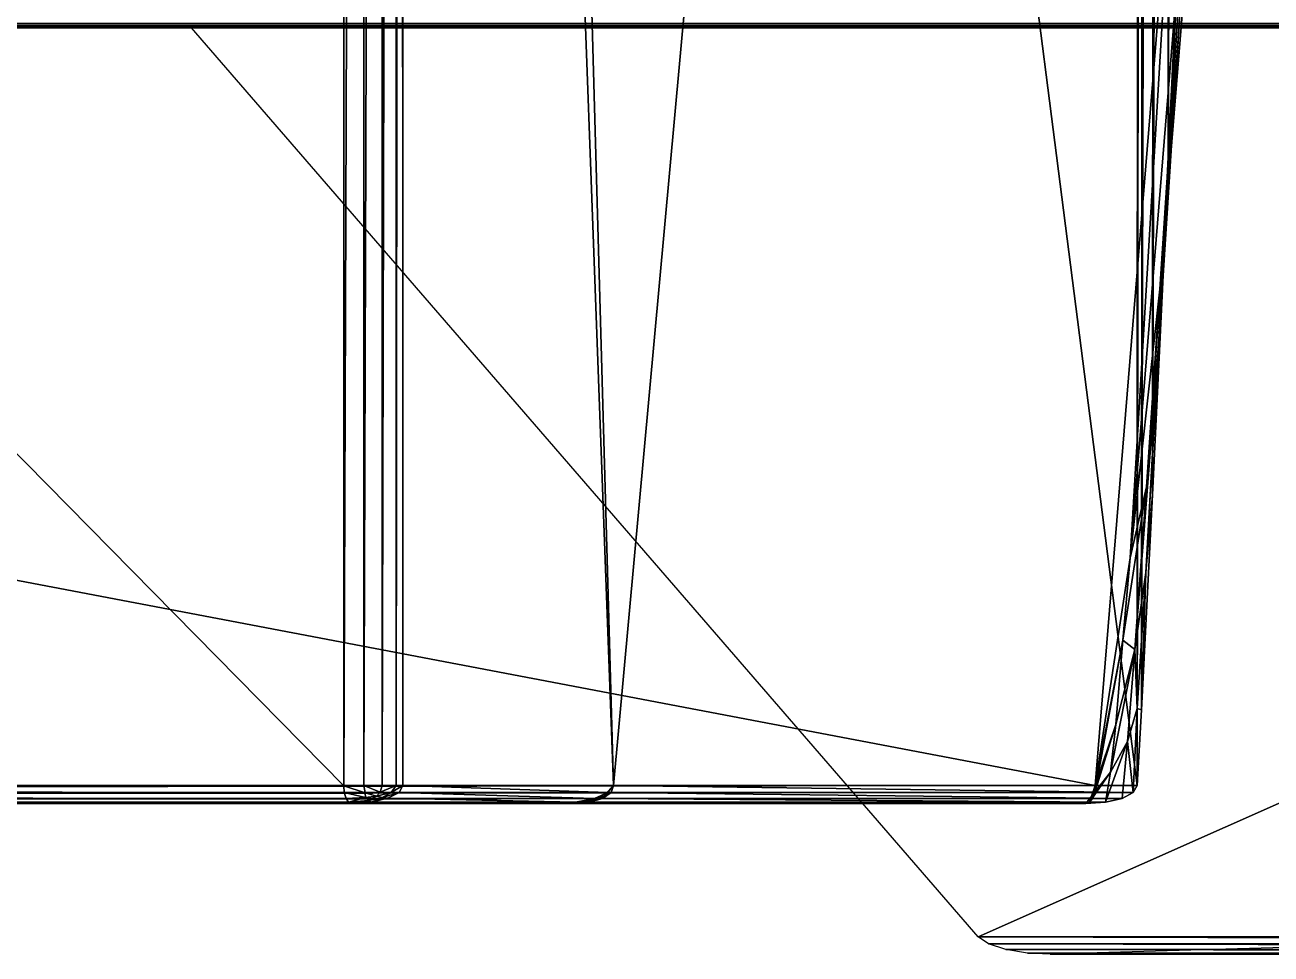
# Model space of a CAD drawing. Extents: x -2.99 to 2.93, y -1.11 to 1.11.
# Drawn here: x -2.425 to -2.2972, y -1.1095 to -1.0142 of the extents above; entities that cross this region are included whole.
import ezdxf

# ---------------------------------------------------------------- set-up
doc = ezdxf.new("R2010")
doc.units = 0
doc.header["$MEASUREMENT"] = 0
doc.layers.get('0').update_dxf_attribs({"linetype": 'CONTINUOUS'})

msp = doc.modelspace()

# ---------------------------------------------------------------- linework, layer by layer
for points in [[(-2.38621, -1.09221, 0.5306), (-2.38637, -0.50299, 0.47456), (-2.38637, -0.31604, 0.47456)], [(-2.36464, -1.09221, 0.57617), (-2.38621, -1.09221, 0.5306), (-2.38637, -0.31604, 0.47456)], [(-2.31077, -0.50308, 0.68921), (-2.36464, -1.09221, 0.57617), (-2.38637, -0.31604, 0.47456)], [(-2.38637, -0.50299, 0.47456), (-2.38692, -1.09221, 0.52997), (-2.38702, -0.50347, 0.47396)], [(-2.38692, -1.09221, 0.52997), (-2.38702, -0.50347, 0.47396), (-2.38637, -0.50299, 0.47456)], [(-2.38637, -0.50299, 0.47456), (-2.38621, -1.09221, 0.5306), (-2.38692, -1.09221, 0.52997)], [(-2.38692, -1.09221, 0.52997), (-2.38637, -0.50299, 0.47456), (-2.38621, -1.09221, 0.5306)], [(-2.36464, -1.09221, 0.57617), (-2.38621, -1.09221, 0.5306), (-2.38637, -0.50299, 0.47456)], [(-2.31093, -1.09221, 0.68922), (-2.36464, -1.09221, 0.57617), (-2.38637, -0.50299, 0.47456)], [(-2.31077, -0.50308, 0.68921), (-2.31093, -1.09221, 0.68922), (-2.38637, -0.50299, 0.47456)], [(-2.31077, -0.50308, 0.68921), (-2.31093, -1.09221, 0.68922), (-2.36464, -1.09221, 0.57617)], [(-2.31093, -1.09221, 0.68922), (-2.31077, -0.50308, 0.68921), (-2.3102, -0.50351, 0.68995)], [(-2.3102, -0.50351, 0.68995), (-2.31093, -1.09221, 0.68922), (-2.31077, -0.50308, 0.68921)], [(-2.39023, -0.50451, 0.47331), (-2.39021, -1.09221, 0.52922), (-2.39229, -1.09222, 0.52921)], [(-2.39023, -0.50451, 0.47331), (-2.39229, -1.09222, 0.52921), (-2.39229, -0.50492, 0.47334)], [(-2.39229, -1.09222, 0.52921), (-2.39229, -0.50492, 0.47334), (-2.39023, -0.50451, 0.47331)], [(-2.39229, -1.09222, 0.52921), (-2.39023, -0.50451, 0.47331), (-2.39021, -1.09221, 0.52922)], [(-2.38838, -0.504, 0.47353), (-2.39021, -1.09221, 0.52922), (-2.39023, -0.50451, 0.47331)], [(-2.39021, -1.09221, 0.52922), (-2.39023, -0.50451, 0.47331), (-2.38838, -0.504, 0.47353)], [(-2.38838, -0.504, 0.47353), (-2.38833, -1.09221, 0.52948), (-2.39021, -1.09221, 0.52922)], [(-2.39021, -1.09221, 0.52922), (-2.38838, -0.504, 0.47353), (-2.38833, -1.09221, 0.52948)], [(-2.38702, -0.50347, 0.47396), (-2.38833, -1.09221, 0.52948), (-2.38838, -0.504, 0.47353)], [(-2.38833, -1.09221, 0.52948), (-2.38838, -0.504, 0.47353), (-2.38702, -0.50347, 0.47396)], [(-2.38702, -0.50347, 0.47396), (-2.38692, -1.09221, 0.52997), (-2.38833, -1.09221, 0.52948)], [(-2.38833, -1.09221, 0.52948), (-2.38702, -0.50347, 0.47396), (-2.38692, -1.09221, 0.52997)], [(-2.31093, -1.09221, 0.68922), (-2.3102, -0.50351, 0.68995), (-2.31048, -1.08445, 0.68958)], [(-2.3102, -0.50351, 0.68995), (-2.31048, -1.08445, 0.68958), (-2.31093, -1.09221, 0.68922)], [(-2.31048, -1.08445, 0.68958), (-2.3102, -0.50351, 0.68995), (-2.30908, -0.50401, 0.69074)], [(-2.30908, -0.50401, 0.69074), (-2.31048, -1.08445, 0.68958), (-2.3102, -0.50351, 0.68995)], [(-2.31048, -1.08445, 0.68958), (-2.30908, -0.50401, 0.69074), (-2.30936, -1.06238, 0.69024)], [(-2.30908, -0.50401, 0.69074), (-2.30936, -1.06238, 0.69024), (-2.31048, -1.08445, 0.68958)], [(-2.30936, -1.06238, 0.69024), (-2.30908, -0.50401, 0.69074), (-2.30757, -0.50451, 0.69146)], [(-2.30757, -0.50451, 0.69146), (-2.30936, -1.06238, 0.69024), (-2.30908, -0.50401, 0.69074)], [(-2.30936, -1.06238, 0.69024), (-2.30757, -0.50451, 0.69146), (-2.30775, -1.02933, 0.69109)], [(-2.30757, -0.50451, 0.69146), (-2.30775, -1.02933, 0.69109), (-2.30936, -1.06238, 0.69024)], [(-2.30775, -1.02933, 0.69109), (-2.30757, -0.50451, 0.69146), (-2.3059, -0.50493, 0.69201)], [(-2.3059, -0.50493, 0.69201), (-2.30775, -1.02933, 0.69109), (-2.30757, -0.50451, 0.69146)], [(-2.97038, -0.50492, 0.51032), (-2.39229, -0.50492, 0.47334), (-2.39229, -1.09222, 0.52921)], [(-2.97038, -0.50492, 0.51032), (-2.39229, -1.09222, 0.52921), (-2.97038, -1.09222, 0.56619)], [(-2.97038, -1.09222, 0.56619), (-2.97038, -0.50492, 0.51032), (-2.39229, -0.50492, 0.47334)], [(-2.97038, -1.09222, 0.56619), (-2.39229, -0.50492, 0.47334), (-2.39229, -1.09222, 0.52921)], [(-2.30775, -1.02933, 0.69109), (-2.3059, -0.50493, 0.69201), (-2.3059, -0.99035, 0.69201)], [(-2.3059, -0.50493, 0.69201), (-2.3059, -0.99035, 0.69201), (-2.30775, -1.02933, 0.69109)], [(-2.3059, -0.99035, 0.69201), (-2.30659, -1.01374, 0.69196), (-2.30863, -1.04577, 0.69118)], [(-2.3059, -0.99035, 0.69201), (-2.30863, -1.04577, 0.69118), (-2.30775, -1.02933, 0.69109)], [(-2.3059, -0.99035, 0.69201), (-2.30659, -1.01374, 0.69196), (-2.30863, -1.04577, 0.69118)], [(-2.3059, -0.99035, 0.69201), (-2.30863, -1.04577, 0.69118), (-2.30775, -1.02933, 0.69109)], [(-2.30659, -1.01374, 0.69196), (-2.30453, -0.99132, 0.69286), (-2.3086, -1.04131, 0.69181)], [(-2.3086, -1.04131, 0.69181), (-2.30453, -0.99132, 0.69286), (-2.30535, -0.99182, 0.69321)], [(-2.30535, -0.99182, 0.69321), (-2.3086, -1.04131, 0.69181), (-2.30453, -0.99132, 0.69286)], [(-2.30453, -0.99132, 0.69286), (-2.3086, -1.04131, 0.69181), (-2.30659, -1.01374, 0.69196)], [(-2.30706, -0.99224, 0.69343), (-2.84046, -0.99223, 0.73297), (-2.98037, -1.09221, 0.73509)], [(-2.84046, -0.99223, 0.73297), (-2.98037, -1.09221, 0.73509), (-2.31523, -1.09221, 0.69132)], [(-2.30706, -0.99224, 0.69343), (-2.98037, -1.09221, 0.73509), (-2.31523, -1.09221, 0.69132)], [(-2.84046, -0.99223, 0.73297), (-2.31523, -1.09221, 0.69132), (-2.30706, -0.99224, 0.69343)], [(-2.31164, -1.06886, 0.69159), (-2.30706, -0.99224, 0.69343), (-2.31523, -1.09221, 0.69132)], [(-2.30706, -0.99224, 0.69343), (-2.31523, -1.09221, 0.69132), (-2.31164, -1.06886, 0.69159)], [(-2.3086, -1.04131, 0.69181), (-2.30535, -0.99182, 0.69321), (-2.31164, -1.06886, 0.69159)], [(-2.31164, -1.06886, 0.69159), (-2.30535, -0.99182, 0.69321), (-2.30706, -0.99224, 0.69343)], [(-2.30706, -0.99224, 0.69343), (-2.31164, -1.06886, 0.69159), (-2.30535, -0.99182, 0.69321)], [(-2.30535, -0.99182, 0.69321), (-2.31164, -1.06886, 0.69159), (-2.3086, -1.04131, 0.69181)], [(-2.92885, -1.01445, 1.40212), (-0.90827, -1.01445, 1.31081), (-0.90819, -1.0143, 1.31182)], [(-2.92885, -1.01445, 1.40212), (-0.90819, -1.0143, 1.31182), (-2.92685, -1.0143, 1.40304)], [(-2.92685, -1.0143, 1.40304), (-0.90819, -1.0143, 1.31182), (-0.90811, -1.01407, 1.31282)], [(-2.92685, -1.0143, 1.40304), (-0.90811, -1.01407, 1.31282), (-2.9238, -1.01407, 1.40391)], [(-2.30659, -1.01374, 0.69196), (-2.3086, -1.04131, 0.69181), (-2.30999, -1.06159, 0.69125)], [(-2.30659, -1.01374, 0.69196), (-2.30999, -1.06159, 0.69125), (-2.30863, -1.04577, 0.69118)], [(-2.30659, -1.01374, 0.69196), (-2.3086, -1.04131, 0.69181), (-2.30999, -1.06159, 0.69125)], [(-2.30659, -1.01374, 0.69196), (-2.30999, -1.06159, 0.69125), (-2.30863, -1.04577, 0.69118)], [(-2.92948, -1.0145, 1.40127), (-0.90834, -1.0145, 1.30994), (-0.90827, -1.01445, 1.31081)], [(-2.92948, -1.0145, 1.40127), (-0.90827, -1.01445, 1.31081), (-2.92885, -1.01445, 1.40212)], [(-2.11732, -1.0145, 1.14324), (-2.32725, -1.10771, 0.72333), (-2.4079, -1.0145, 0.72966)], [(-2.11732, -1.0145, 1.14324), (-2.32725, -1.10771, 0.72333), (-2.4079, -1.0145, 0.72966)], [(-2.11732, -1.0145, 1.14324), (-2.09159, -1.10768, 1.07932), (-2.32725, -1.10771, 0.72333)], [(-2.11732, -1.0145, 1.14324), (-2.09159, -1.10768, 1.07932), (-2.32725, -1.10771, 0.72333)], [(-2.30775, -1.02933, 0.69109), (-2.30863, -1.04577, 0.69118), (-2.31006, -1.07037, 0.69048)], [(-2.30775, -1.02933, 0.69109), (-2.31006, -1.07037, 0.69048), (-2.30936, -1.06238, 0.69024)], [(-2.30775, -1.02933, 0.69109), (-2.30863, -1.04577, 0.69118), (-2.31006, -1.07037, 0.69048)], [(-2.30775, -1.02933, 0.69109), (-2.31006, -1.07037, 0.69048), (-2.30936, -1.06238, 0.69024)], [(-2.31164, -1.06886, 0.69159), (-2.30999, -1.06159, 0.69125), (-2.3086, -1.04131, 0.69181)], [(-2.31164, -1.06886, 0.69159), (-2.30999, -1.06159, 0.69125), (-2.3086, -1.04131, 0.69181)], [(-2.30863, -1.04577, 0.69118), (-2.30999, -1.06159, 0.69125), (-2.31117, -1.07826, 0.69066)], [(-2.30863, -1.04577, 0.69118), (-2.31117, -1.07826, 0.69066), (-2.31006, -1.07037, 0.69048)], [(-2.30863, -1.04577, 0.69118), (-2.30999, -1.06159, 0.69125), (-2.31117, -1.07826, 0.69066)], [(-2.30863, -1.04577, 0.69118), (-2.31117, -1.07826, 0.69066), (-2.31006, -1.07037, 0.69048)], [(-2.31164, -1.06886, 0.69159), (-2.3124, -1.07729, 0.69121), (-2.30999, -1.06159, 0.69125)], [(-2.3124, -1.07729, 0.69121), (-2.31117, -1.07826, 0.69066), (-2.30999, -1.06159, 0.69125)], [(-2.31164, -1.06886, 0.69159), (-2.3124, -1.07729, 0.69121), (-2.30999, -1.06159, 0.69125)], [(-2.3124, -1.07729, 0.69121), (-2.31117, -1.07826, 0.69066), (-2.30999, -1.06159, 0.69125)], [(-2.31048, -1.08445, 0.68958), (-2.30936, -1.06238, 0.69024), (-2.31006, -1.07037, 0.69048)], [(-2.31048, -1.08445, 0.68958), (-2.30936, -1.06238, 0.69024), (-2.31006, -1.07037, 0.69048)], [(-2.31523, -1.09221, 0.69132), (-2.3124, -1.07729, 0.69121), (-2.31164, -1.06886, 0.69159)], [(-2.31523, -1.09221, 0.69132), (-2.3124, -1.07729, 0.69121), (-2.31164, -1.06886, 0.69159)], [(-2.31093, -1.08431, 0.68985), (-2.31006, -1.07037, 0.69048), (-2.31117, -1.07826, 0.69066)], [(-2.31093, -1.08431, 0.68985), (-2.31006, -1.07037, 0.69048), (-2.31117, -1.07826, 0.69066)], [(-2.31048, -1.08445, 0.68958), (-2.31006, -1.07037, 0.69048), (-2.31093, -1.08431, 0.68985)], [(-2.31048, -1.08445, 0.68958), (-2.31006, -1.07037, 0.69048), (-2.31093, -1.08431, 0.68985)], [(-2.31523, -1.09221, 0.69132), (-2.31529, -1.09292, 0.69117), (-2.3124, -1.07729, 0.69121)], [(-2.31529, -1.09292, 0.69117), (-2.31313, -1.08594, 0.69075), (-2.3124, -1.07729, 0.69121)], [(-2.31523, -1.09221, 0.69132), (-2.31529, -1.09292, 0.69117), (-2.3124, -1.07729, 0.69121)], [(-2.31529, -1.09292, 0.69117), (-2.31313, -1.08594, 0.69075), (-2.3124, -1.07729, 0.69121)], [(-2.31368, -1.09084, 0.69013), (-2.31193, -1.0877, 0.69001), (-2.31117, -1.07826, 0.69066)], [(-2.31368, -1.09084, 0.69013), (-2.31117, -1.07826, 0.69066), (-2.31313, -1.08594, 0.69075)], [(-2.31368, -1.09084, 0.69013), (-2.31193, -1.0877, 0.69001), (-2.31117, -1.07826, 0.69066)], [(-2.31368, -1.09084, 0.69013), (-2.31117, -1.07826, 0.69066), (-2.31313, -1.08594, 0.69075)], [(-2.3124, -1.07729, 0.69121), (-2.31313, -1.08594, 0.69075), (-2.31117, -1.07826, 0.69066)], [(-2.3124, -1.07729, 0.69121), (-2.31313, -1.08594, 0.69075), (-2.31117, -1.07826, 0.69066)], [(-2.31093, -1.08431, 0.68985), (-2.31117, -1.07826, 0.69066), (-2.31193, -1.0877, 0.69001)], [(-2.31093, -1.08431, 0.68985), (-2.31117, -1.07826, 0.69066), (-2.31193, -1.0877, 0.69001)], [(-2.31133, -1.09292, 0.68925), (-2.31093, -1.08431, 0.68985), (-2.31193, -1.0877, 0.69001)], [(-2.31133, -1.09292, 0.68925), (-2.31093, -1.08431, 0.68985), (-2.31193, -1.0877, 0.69001)], [(-2.31093, -1.09221, 0.68922), (-2.31093, -1.08431, 0.68985), (-2.31133, -1.09292, 0.68925)], [(-2.31093, -1.09221, 0.68922), (-2.31093, -1.08431, 0.68985), (-2.31133, -1.09292, 0.68925)], [(-2.31093, -1.09221, 0.68922), (-2.31048, -1.08445, 0.68958), (-2.31093, -1.08431, 0.68985)], [(-2.31093, -1.09221, 0.68922), (-2.31048, -1.08445, 0.68958), (-2.31093, -1.08431, 0.68985)], [(-2.31582, -1.09392, 0.69022), (-2.31368, -1.09084, 0.69013), (-2.31313, -1.08594, 0.69075)], [(-2.31582, -1.09392, 0.69022), (-2.31313, -1.08594, 0.69075), (-2.3155, -1.09352, 0.69078)], [(-2.31582, -1.09392, 0.69022), (-2.31368, -1.09084, 0.69013), (-2.31313, -1.08594, 0.69075)], [(-2.31582, -1.09392, 0.69022), (-2.31313, -1.08594, 0.69075), (-2.3155, -1.09352, 0.69078)], [(-2.31529, -1.09292, 0.69117), (-2.3155, -1.09352, 0.69078), (-2.31313, -1.08594, 0.69075)], [(-2.31529, -1.09292, 0.69117), (-2.3155, -1.09352, 0.69078), (-2.31313, -1.08594, 0.69075)], [(-2.31418, -1.09392, 0.68944), (-2.31247, -1.09352, 0.68933), (-2.31193, -1.0877, 0.69001)], [(-2.31418, -1.09392, 0.68944), (-2.31193, -1.0877, 0.69001), (-2.31368, -1.09084, 0.69013)], [(-2.31418, -1.09392, 0.68944), (-2.31247, -1.09352, 0.68933), (-2.31193, -1.0877, 0.69001)], [(-2.31418, -1.09392, 0.68944), (-2.31193, -1.0877, 0.69001), (-2.31368, -1.09084, 0.69013)], [(-2.31133, -1.09292, 0.68925), (-2.31193, -1.0877, 0.69001), (-2.31247, -1.09352, 0.68933)], [(-2.31133, -1.09292, 0.68925), (-2.31193, -1.0877, 0.69001), (-2.31247, -1.09352, 0.68933)], [(-2.3162, -1.09406, 0.68956), (-2.31418, -1.09392, 0.68944), (-2.31368, -1.09084, 0.69013)], [(-2.3162, -1.09406, 0.68956), (-2.31368, -1.09084, 0.69013), (-2.31582, -1.09392, 0.69022)], [(-2.3162, -1.09406, 0.68956), (-2.31418, -1.09392, 0.68944), (-2.31368, -1.09084, 0.69013)], [(-2.3162, -1.09406, 0.68956), (-2.31368, -1.09084, 0.69013), (-2.31582, -1.09392, 0.69022)], [(-2.31523, -1.09221, 0.69132), (-2.98037, -1.09221, 0.73509), (-2.98088, -1.09292, 0.73493)], [(-2.31523, -1.09221, 0.69132), (-2.98088, -1.09292, 0.73493), (-2.31529, -1.09292, 0.69117)], [(-2.31523, -1.09221, 0.69132), (-2.98037, -1.09221, 0.73509), (-2.98088, -1.09292, 0.73493)], [(-2.31523, -1.09221, 0.69132), (-2.98088, -1.09292, 0.73493), (-2.31529, -1.09292, 0.69117)], [(-2.39223, -1.09292, 0.52941), (-2.97036, -1.09292, 0.56639), (-2.97038, -1.09222, 0.56619)], [(-2.39223, -1.09292, 0.52941), (-2.97038, -1.09222, 0.56619), (-2.39229, -1.09222, 0.52921)], [(-2.39223, -1.09292, 0.52941), (-2.97036, -1.09292, 0.56639), (-2.97038, -1.09222, 0.56619)], [(-2.39223, -1.09292, 0.52941), (-2.97038, -1.09222, 0.56619), (-2.39229, -1.09222, 0.52921)], [(-2.39229, -1.09222, 0.52921), (-2.39021, -1.09221, 0.52922), (-2.39009, -1.09294, 0.52944)], [(-2.39229, -1.09222, 0.52921), (-2.39021, -1.09221, 0.52922), (-2.39009, -1.09294, 0.52944)], [(-2.39229, -1.09222, 0.52921), (-2.39009, -1.09294, 0.52944), (-2.39223, -1.09292, 0.52941)], [(-2.39229, -1.09222, 0.52921), (-2.39009, -1.09294, 0.52944), (-2.39223, -1.09292, 0.52941)], [(-2.39021, -1.09221, 0.52922), (-2.38833, -1.09221, 0.52948), (-2.38855, -1.0929, 0.52965)], [(-2.39021, -1.09221, 0.52922), (-2.38855, -1.0929, 0.52965), (-2.39009, -1.09294, 0.52944)], [(-2.39021, -1.09221, 0.52922), (-2.38833, -1.09221, 0.52948), (-2.38855, -1.0929, 0.52965)], [(-2.39021, -1.09221, 0.52922), (-2.38855, -1.0929, 0.52965), (-2.39009, -1.09294, 0.52944)], [(-2.38692, -1.09221, 0.52997), (-2.38741, -1.09293, 0.53005), (-2.38855, -1.0929, 0.52965)], [(-2.38692, -1.09221, 0.52997), (-2.38855, -1.0929, 0.52965), (-2.38833, -1.09221, 0.52948)], [(-2.38692, -1.09221, 0.52997), (-2.38741, -1.09293, 0.53005), (-2.38855, -1.0929, 0.52965)], [(-2.38692, -1.09221, 0.52997), (-2.38855, -1.0929, 0.52965), (-2.38833, -1.09221, 0.52948)], [(-2.38621, -1.09221, 0.5306), (-2.38661, -1.09291, 0.53069), (-2.38741, -1.09293, 0.53005)], [(-2.38621, -1.09221, 0.5306), (-2.38741, -1.09293, 0.53005), (-2.38692, -1.09221, 0.52997)], [(-2.38621, -1.09221, 0.5306), (-2.38661, -1.09291, 0.53069), (-2.38741, -1.09293, 0.53005)], [(-2.38621, -1.09221, 0.5306), (-2.38741, -1.09293, 0.53005), (-2.38692, -1.09221, 0.52997)], [(-2.36522, -1.09292, 0.57581), (-2.38661, -1.09291, 0.53069), (-2.38621, -1.09221, 0.5306)], [(-2.36522, -1.09292, 0.57581), (-2.38661, -1.09291, 0.53069), (-2.38621, -1.09221, 0.5306)], [(-2.36522, -1.09292, 0.57581), (-2.38621, -1.09221, 0.5306), (-2.36464, -1.09221, 0.57617)], [(-2.36522, -1.09292, 0.57581), (-2.38621, -1.09221, 0.5306), (-2.36464, -1.09221, 0.57617)], [(-2.36464, -1.09221, 0.57617), (-2.36485, -1.09292, 0.5766), (-2.36562, -1.09332, 0.57624)], [(-2.36464, -1.09221, 0.57617), (-2.36562, -1.09332, 0.57624), (-2.36522, -1.09292, 0.57581)], [(-2.36464, -1.09221, 0.57617), (-2.36485, -1.09292, 0.5766), (-2.36562, -1.09332, 0.57624)], [(-2.36464, -1.09221, 0.57617), (-2.36562, -1.09332, 0.57624), (-2.36522, -1.09292, 0.57581)], [(-2.31133, -1.09292, 0.68925), (-2.36485, -1.09292, 0.5766), (-2.36464, -1.09221, 0.57617)], [(-2.31133, -1.09292, 0.68925), (-2.36485, -1.09292, 0.5766), (-2.36464, -1.09221, 0.57617)], [(-2.31133, -1.09292, 0.68925), (-2.36464, -1.09221, 0.57617), (-2.31093, -1.09221, 0.68922)], [(-2.31133, -1.09292, 0.68925), (-2.36464, -1.09221, 0.57617), (-2.31093, -1.09221, 0.68922)], [(-2.3155, -1.09352, 0.69078), (-2.9816, -1.09352, 0.73455), (-2.98243, -1.09392, 0.73401)], [(-2.3155, -1.09352, 0.69078), (-2.98243, -1.09392, 0.73401), (-2.31582, -1.09392, 0.69022)], [(-2.3155, -1.09352, 0.69078), (-2.9816, -1.09352, 0.73455), (-2.98243, -1.09392, 0.73401)], [(-2.3155, -1.09352, 0.69078), (-2.98243, -1.09392, 0.73401), (-2.31582, -1.09392, 0.69022)], [(-2.31529, -1.09292, 0.69117), (-2.98088, -1.09292, 0.73493), (-2.9816, -1.09352, 0.73455)], [(-2.31529, -1.09292, 0.69117), (-2.9816, -1.09352, 0.73455), (-2.3155, -1.09352, 0.69078)], [(-2.31529, -1.09292, 0.69117), (-2.98088, -1.09292, 0.73493), (-2.9816, -1.09352, 0.73455)], [(-2.31529, -1.09292, 0.69117), (-2.9816, -1.09352, 0.73455), (-2.3155, -1.09352, 0.69078)], [(-2.39205, -1.09352, 0.52984), (-2.97035, -1.09352, 0.56683), (-2.97036, -1.09292, 0.56639)], [(-2.39205, -1.09352, 0.52984), (-2.97036, -1.09292, 0.56639), (-2.39223, -1.09292, 0.52941)], [(-2.39205, -1.09352, 0.52984), (-2.97035, -1.09352, 0.56683), (-2.97036, -1.09292, 0.56639)], [(-2.39205, -1.09352, 0.52984), (-2.97036, -1.09292, 0.56639), (-2.39223, -1.09292, 0.52941)], [(-2.39179, -1.09392, 0.53043), (-2.97036, -1.09392, 0.56744), (-2.97035, -1.09352, 0.56683)], [(-2.39179, -1.09392, 0.53043), (-2.97036, -1.09392, 0.56744), (-2.97035, -1.09352, 0.56683)], [(-2.39179, -1.09392, 0.53043), (-2.97035, -1.09352, 0.56683), (-2.39205, -1.09352, 0.52984)], [(-2.39179, -1.09392, 0.53043), (-2.97035, -1.09352, 0.56683), (-2.39205, -1.09352, 0.52984)], [(-2.39223, -1.09292, 0.52941), (-2.39009, -1.09294, 0.52944), (-2.39005, -1.09342, 0.52979)], [(-2.39223, -1.09292, 0.52941), (-2.39005, -1.09342, 0.52979), (-2.39205, -1.09352, 0.52984)], [(-2.39223, -1.09292, 0.52941), (-2.39009, -1.09294, 0.52944), (-2.39005, -1.09342, 0.52979)], [(-2.39223, -1.09292, 0.52941), (-2.39005, -1.09342, 0.52979), (-2.39205, -1.09352, 0.52984)], [(-2.39179, -1.09392, 0.53043), (-2.39205, -1.09352, 0.52984), (-2.39005, -1.09342, 0.52979)], [(-2.39179, -1.09392, 0.53043), (-2.39205, -1.09352, 0.52984), (-2.39005, -1.09342, 0.52979)], [(-2.39179, -1.09392, 0.53043), (-2.39005, -1.09342, 0.52979), (-2.38973, -1.09375, 0.53027)], [(-2.39179, -1.09392, 0.53043), (-2.39005, -1.09342, 0.52979), (-2.38973, -1.09375, 0.53027)], [(-2.39009, -1.09294, 0.52944), (-2.38855, -1.0929, 0.52965), (-2.38891, -1.09328, 0.52985)], [(-2.39009, -1.09294, 0.52944), (-2.38855, -1.0929, 0.52965), (-2.38891, -1.09328, 0.52985)], [(-2.39009, -1.09294, 0.52944), (-2.38891, -1.09328, 0.52985), (-2.39005, -1.09342, 0.52979)], [(-2.39009, -1.09294, 0.52944), (-2.38891, -1.09328, 0.52985), (-2.39005, -1.09342, 0.52979)], [(-2.38973, -1.09375, 0.53027), (-2.39005, -1.09342, 0.52979), (-2.38891, -1.09328, 0.52985)], [(-2.38973, -1.09375, 0.53027), (-2.39005, -1.09342, 0.52979), (-2.38891, -1.09328, 0.52985)], [(-2.38973, -1.09375, 0.53027), (-2.38891, -1.09328, 0.52985), (-2.38832, -1.09342, 0.53019)], [(-2.38973, -1.09375, 0.53027), (-2.38891, -1.09328, 0.52985), (-2.38832, -1.09342, 0.53019)], [(-2.38946, -1.09392, 0.53096), (-2.38973, -1.09375, 0.53027), (-2.38832, -1.09342, 0.53019)], [(-2.38946, -1.09392, 0.53096), (-2.38973, -1.09375, 0.53027), (-2.38832, -1.09342, 0.53019)], [(-2.38946, -1.09392, 0.53096), (-2.38832, -1.09342, 0.53019), (-2.38775, -1.09351, 0.53082)], [(-2.38946, -1.09392, 0.53096), (-2.38832, -1.09342, 0.53019), (-2.38775, -1.09351, 0.53082)], [(-2.36852, -1.09392, 0.57507), (-2.38946, -1.09392, 0.53096), (-2.38775, -1.09351, 0.53082)], [(-2.36852, -1.09392, 0.57507), (-2.38946, -1.09392, 0.53096), (-2.38775, -1.09351, 0.53082)], [(-2.38741, -1.09293, 0.53005), (-2.38891, -1.09328, 0.52985), (-2.38855, -1.0929, 0.52965)], [(-2.38741, -1.09293, 0.53005), (-2.38891, -1.09328, 0.52985), (-2.38855, -1.0929, 0.52965)], [(-2.38741, -1.09293, 0.53005), (-2.38832, -1.09342, 0.53019), (-2.38891, -1.09328, 0.52985)], [(-2.38741, -1.09293, 0.53005), (-2.38832, -1.09342, 0.53019), (-2.38891, -1.09328, 0.52985)], [(-2.38661, -1.09291, 0.53069), (-2.38775, -1.09351, 0.53082), (-2.38832, -1.09342, 0.53019)], [(-2.38661, -1.09291, 0.53069), (-2.38832, -1.09342, 0.53019), (-2.38741, -1.09293, 0.53005)], [(-2.38661, -1.09291, 0.53069), (-2.38775, -1.09351, 0.53082), (-2.38832, -1.09342, 0.53019)], [(-2.38661, -1.09291, 0.53069), (-2.38832, -1.09342, 0.53019), (-2.38741, -1.09293, 0.53005)], [(-2.36659, -1.09352, 0.57542), (-2.38775, -1.09351, 0.53082), (-2.38661, -1.09291, 0.53069)], [(-2.36659, -1.09352, 0.57542), (-2.38775, -1.09351, 0.53082), (-2.38661, -1.09291, 0.53069)], [(-2.36852, -1.09392, 0.57507), (-2.38775, -1.09351, 0.53082), (-2.36659, -1.09352, 0.57542)], [(-2.36852, -1.09392, 0.57507), (-2.38775, -1.09351, 0.53082), (-2.36659, -1.09352, 0.57542)], [(-2.36659, -1.09352, 0.57542), (-2.38661, -1.09291, 0.53069), (-2.36522, -1.09292, 0.57581)], [(-2.36659, -1.09352, 0.57542), (-2.38661, -1.09291, 0.53069), (-2.36522, -1.09292, 0.57581)], [(-2.36852, -1.09392, 0.57507), (-2.36659, -1.09352, 0.57542), (-2.36658, -1.09366, 0.57592)], [(-2.36852, -1.09392, 0.57507), (-2.36659, -1.09352, 0.57542), (-2.36658, -1.09366, 0.57592)], [(-2.36726, -1.09392, 0.57771), (-2.36622, -1.09366, 0.57667), (-2.36577, -1.09352, 0.57714)], [(-2.36726, -1.09392, 0.57771), (-2.36622, -1.09366, 0.57667), (-2.36577, -1.09352, 0.57714)], [(-2.31418, -1.09392, 0.68944), (-2.36726, -1.09392, 0.57771), (-2.36577, -1.09352, 0.57714)], [(-2.31418, -1.09392, 0.68944), (-2.36726, -1.09392, 0.57771), (-2.36577, -1.09352, 0.57714)], [(-2.36562, -1.09332, 0.57624), (-2.36622, -1.09366, 0.57667), (-2.36688, -1.09374, 0.57632)], [(-2.36562, -1.09332, 0.57624), (-2.36688, -1.09374, 0.57632), (-2.36658, -1.09366, 0.57592)], [(-2.36562, -1.09332, 0.57624), (-2.36622, -1.09366, 0.57667), (-2.36688, -1.09374, 0.57632)], [(-2.36562, -1.09332, 0.57624), (-2.36688, -1.09374, 0.57632), (-2.36658, -1.09366, 0.57592)], [(-2.36522, -1.09292, 0.57581), (-2.36658, -1.09366, 0.57592), (-2.36659, -1.09352, 0.57542)], [(-2.36522, -1.09292, 0.57581), (-2.36658, -1.09366, 0.57592), (-2.36659, -1.09352, 0.57542)], [(-2.36522, -1.09292, 0.57581), (-2.36562, -1.09332, 0.57624), (-2.36658, -1.09366, 0.57592)], [(-2.36522, -1.09292, 0.57581), (-2.36562, -1.09332, 0.57624), (-2.36658, -1.09366, 0.57592)], [(-2.36485, -1.09292, 0.5766), (-2.36577, -1.09352, 0.57714), (-2.36622, -1.09366, 0.57667)], [(-2.36485, -1.09292, 0.5766), (-2.36622, -1.09366, 0.57667), (-2.36562, -1.09332, 0.57624)], [(-2.36485, -1.09292, 0.5766), (-2.36577, -1.09352, 0.57714), (-2.36622, -1.09366, 0.57667)], [(-2.36485, -1.09292, 0.5766), (-2.36622, -1.09366, 0.57667), (-2.36562, -1.09332, 0.57624)], [(-2.31247, -1.09352, 0.68933), (-2.36577, -1.09352, 0.57714), (-2.36485, -1.09292, 0.5766)], [(-2.31247, -1.09352, 0.68933), (-2.36577, -1.09352, 0.57714), (-2.36485, -1.09292, 0.5766)], [(-2.31418, -1.09392, 0.68944), (-2.36577, -1.09352, 0.57714), (-2.31247, -1.09352, 0.68933)], [(-2.31418, -1.09392, 0.68944), (-2.36577, -1.09352, 0.57714), (-2.31247, -1.09352, 0.68933)], [(-2.31247, -1.09352, 0.68933), (-2.36485, -1.09292, 0.5766), (-2.31133, -1.09292, 0.68925)], [(-2.31247, -1.09352, 0.68933), (-2.36485, -1.09292, 0.5766), (-2.31133, -1.09292, 0.68925)], [(-2.31582, -1.09392, 0.69022), (-2.98243, -1.09392, 0.73401), (-2.98324, -1.09406, 0.73337)], [(-2.31582, -1.09392, 0.69022), (-2.98324, -1.09406, 0.73337), (-2.3162, -1.09406, 0.68956)], [(-2.31582, -1.09392, 0.69022), (-2.98243, -1.09392, 0.73401), (-2.98324, -1.09406, 0.73337)], [(-2.31582, -1.09392, 0.69022), (-2.98324, -1.09406, 0.73337), (-2.3162, -1.09406, 0.68956)], [(-2.98324, -1.09406, 0.73337), (-2.97421, -1.09406, 0.61726), (-2.36909, -1.09406, 0.57823)], [(-2.98324, -1.09406, 0.73337), (-2.36909, -1.09406, 0.57823), (-2.3162, -1.09406, 0.68956)], [(-2.98324, -1.09406, 0.73337), (-2.97421, -1.09406, 0.61726), (-2.36909, -1.09406, 0.57823)], [(-2.98324, -1.09406, 0.73337), (-2.36909, -1.09406, 0.57823), (-2.3162, -1.09406, 0.68956)], [(-2.97414, -1.09406, 0.61637), (-2.36909, -1.09406, 0.57823), (-2.97421, -1.09406, 0.61726)], [(-2.36909, -1.09406, 0.57823), (-2.97421, -1.09406, 0.61726), (-2.97414, -1.09406, 0.61637)], [(-2.97407, -1.09406, 0.61548), (-2.3695, -1.09406, 0.57737), (-2.97414, -1.09406, 0.61637)], [(-2.97414, -1.09406, 0.61637), (-2.3695, -1.09406, 0.57737), (-2.36909, -1.09406, 0.57823)], [(-2.36909, -1.09406, 0.57823), (-2.97414, -1.09406, 0.61637), (-2.3695, -1.09406, 0.57737)], [(-2.3695, -1.09406, 0.57737), (-2.97414, -1.09406, 0.61637), (-2.97407, -1.09406, 0.61548)], [(-2.974, -1.09406, 0.61459), (-2.36991, -1.09406, 0.57651), (-2.97407, -1.09406, 0.61548)], [(-2.97407, -1.09406, 0.61548), (-2.36991, -1.09406, 0.57651), (-2.3695, -1.09406, 0.57737)], [(-2.3695, -1.09406, 0.57737), (-2.97407, -1.09406, 0.61548), (-2.36991, -1.09406, 0.57651)], [(-2.36991, -1.09406, 0.57651), (-2.97407, -1.09406, 0.61548), (-2.974, -1.09406, 0.61459)], [(-2.97393, -1.09406, 0.6137), (-2.37032, -1.09406, 0.57565), (-2.974, -1.09406, 0.61459)], [(-2.974, -1.09406, 0.61459), (-2.37032, -1.09406, 0.57565), (-2.36991, -1.09406, 0.57651)], [(-2.36991, -1.09406, 0.57651), (-2.974, -1.09406, 0.61459), (-2.37032, -1.09406, 0.57565)], [(-2.37032, -1.09406, 0.57565), (-2.974, -1.09406, 0.61459), (-2.97393, -1.09406, 0.6137)], [(-2.97393, -1.09406, 0.6137), (-2.97038, -1.09406, 0.56813), (-2.39148, -1.09406, 0.53111)], [(-2.97393, -1.09406, 0.6137), (-2.39148, -1.09406, 0.53111), (-2.37072, -1.09406, 0.57479)], [(-2.97393, -1.09406, 0.6137), (-2.97038, -1.09406, 0.56813), (-2.39148, -1.09406, 0.53111)], [(-2.97393, -1.09406, 0.6137), (-2.39148, -1.09406, 0.53111), (-2.37072, -1.09406, 0.57479)], [(-2.97393, -1.09406, 0.6137), (-2.37072, -1.09406, 0.57479), (-2.37032, -1.09406, 0.57565)], [(-2.37032, -1.09406, 0.57565), (-2.97393, -1.09406, 0.6137), (-2.37072, -1.09406, 0.57479)], [(-2.39148, -1.09406, 0.53111), (-2.97038, -1.09406, 0.56813), (-2.97036, -1.09392, 0.56744)], [(-2.39148, -1.09406, 0.53111), (-2.97038, -1.09406, 0.56813), (-2.97036, -1.09392, 0.56744)], [(-2.39148, -1.09406, 0.53111), (-2.97036, -1.09392, 0.56744), (-2.39179, -1.09392, 0.53043)], [(-2.39148, -1.09406, 0.53111), (-2.97036, -1.09392, 0.56744), (-2.39179, -1.09392, 0.53043)], [(-2.39148, -1.09406, 0.53111), (-2.39179, -1.09392, 0.53043), (-2.38973, -1.09375, 0.53027)], [(-2.39148, -1.09406, 0.53111), (-2.39179, -1.09392, 0.53043), (-2.38973, -1.09375, 0.53027)], [(-2.39148, -1.09406, 0.53111), (-2.38973, -1.09375, 0.53027), (-2.38946, -1.09392, 0.53096)], [(-2.39148, -1.09406, 0.53111), (-2.38973, -1.09375, 0.53027), (-2.38946, -1.09392, 0.53096)], [(-2.37072, -1.09406, 0.57479), (-2.39148, -1.09406, 0.53111), (-2.38946, -1.09392, 0.53096)], [(-2.37072, -1.09406, 0.57479), (-2.39148, -1.09406, 0.53111), (-2.38946, -1.09392, 0.53096)], [(-2.37072, -1.09406, 0.57479), (-2.38946, -1.09392, 0.53096), (-2.36852, -1.09392, 0.57507)], [(-2.37072, -1.09406, 0.57479), (-2.38946, -1.09392, 0.53096), (-2.36852, -1.09392, 0.57507)], [(-2.37072, -1.09406, 0.57479), (-2.36852, -1.09392, 0.57507), (-2.36827, -1.09388, 0.57574)], [(-2.37072, -1.09406, 0.57479), (-2.36827, -1.09388, 0.57574), (-2.37032, -1.09406, 0.57565)], [(-2.37072, -1.09406, 0.57479), (-2.36852, -1.09392, 0.57507), (-2.36827, -1.09388, 0.57574)], [(-2.37072, -1.09406, 0.57479), (-2.36827, -1.09388, 0.57574), (-2.37032, -1.09406, 0.57565)], [(-2.37032, -1.09406, 0.57565), (-2.36827, -1.09388, 0.57574), (-2.36801, -1.0939, 0.57639)], [(-2.37032, -1.09406, 0.57565), (-2.36827, -1.09388, 0.57574), (-2.36801, -1.0939, 0.57639)], [(-2.37032, -1.09406, 0.57565), (-2.36801, -1.0939, 0.57639), (-2.36991, -1.09406, 0.57651)], [(-2.37032, -1.09406, 0.57565), (-2.36801, -1.0939, 0.57639), (-2.36991, -1.09406, 0.57651)], [(-2.3695, -1.09406, 0.57737), (-2.36991, -1.09406, 0.57651), (-2.36801, -1.0939, 0.57639)], [(-2.3695, -1.09406, 0.57737), (-2.36991, -1.09406, 0.57651), (-2.36801, -1.0939, 0.57639)], [(-2.36909, -1.09406, 0.57823), (-2.3695, -1.09406, 0.57737), (-2.36766, -1.09388, 0.57703)], [(-2.3695, -1.09406, 0.57737), (-2.36801, -1.0939, 0.57639), (-2.36766, -1.09388, 0.57703)], [(-2.36909, -1.09406, 0.57823), (-2.3695, -1.09406, 0.57737), (-2.36766, -1.09388, 0.57703)], [(-2.3695, -1.09406, 0.57737), (-2.36801, -1.0939, 0.57639), (-2.36766, -1.09388, 0.57703)], [(-2.36909, -1.09406, 0.57823), (-2.36766, -1.09388, 0.57703), (-2.36726, -1.09392, 0.57771)], [(-2.36909, -1.09406, 0.57823), (-2.36766, -1.09388, 0.57703), (-2.36726, -1.09392, 0.57771)], [(-2.3162, -1.09406, 0.68956), (-2.36909, -1.09406, 0.57823), (-2.36726, -1.09392, 0.57771)], [(-2.3162, -1.09406, 0.68956), (-2.36909, -1.09406, 0.57823), (-2.36726, -1.09392, 0.57771)], [(-2.36852, -1.09392, 0.57507), (-2.36658, -1.09366, 0.57592), (-2.36827, -1.09388, 0.57574)], [(-2.36852, -1.09392, 0.57507), (-2.36658, -1.09366, 0.57592), (-2.36827, -1.09388, 0.57574)], [(-2.36827, -1.09388, 0.57574), (-2.36658, -1.09366, 0.57592), (-2.36688, -1.09374, 0.57632)], [(-2.36827, -1.09388, 0.57574), (-2.36658, -1.09366, 0.57592), (-2.36688, -1.09374, 0.57632)], [(-2.36827, -1.09388, 0.57574), (-2.36688, -1.09374, 0.57632), (-2.36801, -1.0939, 0.57639)], [(-2.36827, -1.09388, 0.57574), (-2.36688, -1.09374, 0.57632), (-2.36801, -1.0939, 0.57639)], [(-2.36766, -1.09388, 0.57703), (-2.36801, -1.0939, 0.57639), (-2.36688, -1.09374, 0.57632)], [(-2.36766, -1.09388, 0.57703), (-2.36801, -1.0939, 0.57639), (-2.36688, -1.09374, 0.57632)], [(-2.36726, -1.09392, 0.57771), (-2.36766, -1.09388, 0.57703), (-2.36622, -1.09366, 0.57667)], [(-2.36766, -1.09388, 0.57703), (-2.36688, -1.09374, 0.57632), (-2.36622, -1.09366, 0.57667)], [(-2.36726, -1.09392, 0.57771), (-2.36766, -1.09388, 0.57703), (-2.36622, -1.09366, 0.57667)], [(-2.36766, -1.09388, 0.57703), (-2.36688, -1.09374, 0.57632), (-2.36622, -1.09366, 0.57667)], [(-2.3162, -1.09406, 0.68956), (-2.36726, -1.09392, 0.57771), (-2.31418, -1.09392, 0.68944)], [(-2.3162, -1.09406, 0.68956), (-2.36726, -1.09392, 0.57771), (-2.31418, -1.09392, 0.68944)], [(-2.09168, -1.10842, 1.07767), (-2.32725, -1.10771, 0.72333), (-2.09159, -1.10768, 1.07932)], [(-2.09168, -1.10842, 1.07767), (-2.32725, -1.10771, 0.72333), (-2.09159, -1.10768, 1.07932)], [(-2.09168, -1.10842, 1.07767), (-2.32617, -1.10844, 0.72325), (-2.32725, -1.10771, 0.72333)], [(-2.09168, -1.10842, 1.07767), (-2.32617, -1.10844, 0.72325), (-2.32725, -1.10771, 0.72333)], [(-2.09123, -1.10903, 1.07568), (-2.32617, -1.10844, 0.72325), (-2.09168, -1.10842, 1.07767)], [(-2.09123, -1.10903, 1.07568), (-2.32617, -1.10844, 0.72325), (-2.09168, -1.10842, 1.07767)], [(-2.09123, -1.10903, 1.07568), (-2.32439, -1.10903, 0.72312), (-2.32617, -1.10844, 0.72325)], [(-2.09123, -1.10903, 1.07568), (-2.32439, -1.10903, 0.72312), (-2.32617, -1.10844, 0.72325)], [(-2.29582, -1.10882, 0.72104), (-2.31985, -1.10949, 0.72279), (-2.08906, -1.10949, 1.07191)], [(-2.29582, -1.10882, 0.72104), (-2.31985, -1.10949, 0.72279), (-2.08906, -1.10949, 1.07191)], [(-2.09031, -1.1094, 1.07366), (-2.32217, -1.1094, 0.72296), (-2.32439, -1.10903, 0.72312)], [(-2.09031, -1.1094, 1.07366), (-2.32439, -1.10903, 0.72312), (-2.09123, -1.10903, 1.07568)], [(-2.09031, -1.1094, 1.07366), (-2.32217, -1.1094, 0.72296), (-2.32439, -1.10903, 0.72312)], [(-2.09031, -1.1094, 1.07366), (-2.32439, -1.10903, 0.72312), (-2.09123, -1.10903, 1.07568)], [(-2.08906, -1.10949, 1.07191), (-2.31985, -1.10949, 0.72279), (-2.32217, -1.1094, 0.72296)], [(-2.08906, -1.10949, 1.07191), (-2.32217, -1.1094, 0.72296), (-2.09031, -1.1094, 1.07366)], [(-2.08906, -1.10949, 1.07191), (-2.31985, -1.10949, 0.72279), (-2.32217, -1.1094, 0.72296)], [(-2.08906, -1.10949, 1.07191), (-2.32217, -1.1094, 0.72296), (-2.09031, -1.1094, 1.07366)]]:
    msp.add_3dface(points)
at = {"color": 8, "true_color": 0x6e7988}
for points in [[(-2.92948, -1.0145, 1.40127), (-2.84802, -1.0145, 0.76351), (-2.29582, -1.0145, 0.72104)], [(-2.92948, -1.0145, 1.40127), (-2.29582, -1.0145, 0.72104), (-2.07258, -1.0145, 1.05873)], [(-2.92948, -1.0145, 1.40127), (-2.07258, -1.0145, 1.05873), (-1.52079, -1.0145, 1.05243)], [(-0.90834, -1.0145, 1.30994), (-2.92948, -1.0145, 1.40127), (-1.52079, -1.0145, 1.05243)]]:
    msp.add_3dface(points, dxfattribs=at)

doc.saveas('drawing.dxf')
